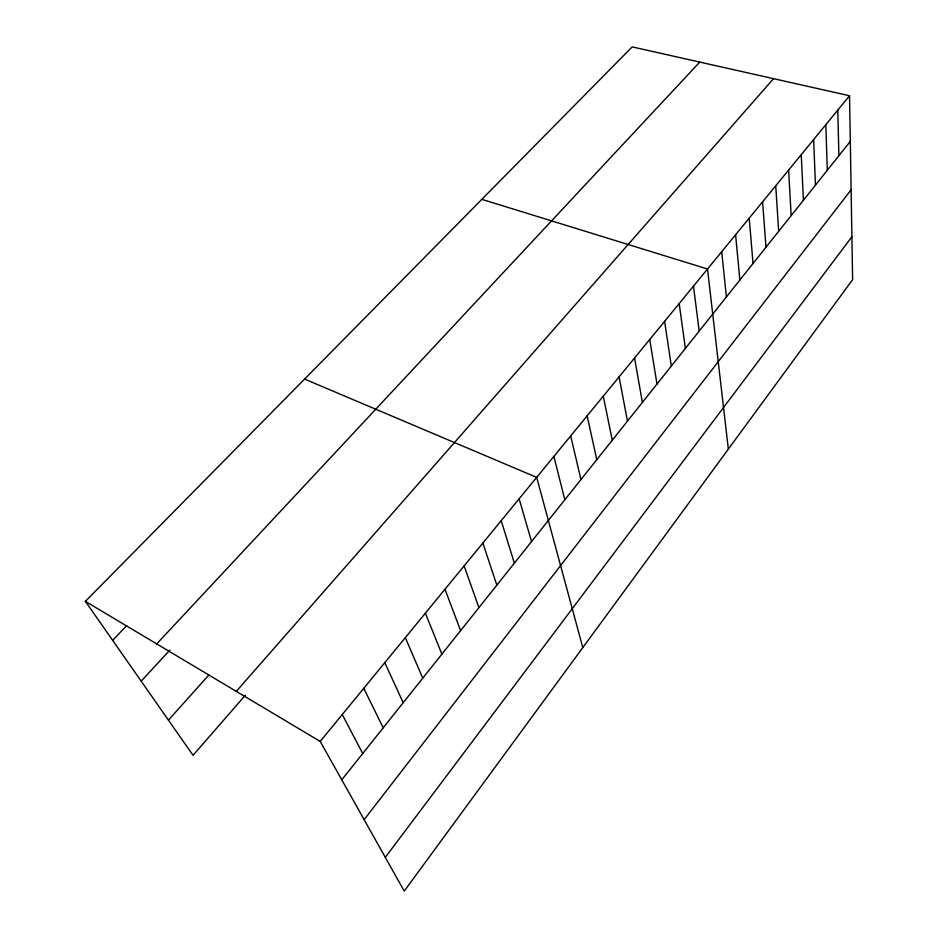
<?xml version="1.0" encoding="UTF-8"?>
<svg xmlns="http://www.w3.org/2000/svg" width="938" height="938" viewBox="0 0 938 938"><rect width="100%" height="100%" fill="white"/><g stroke="black" fill="none" stroke-linecap="round" stroke-linejoin="round"><path stroke-width="1.41" d="M385.295 857.367L851.903 236.751M364.132 819.66L851.118 189.816M341.772 779.83L850.309 141.368M849.547 95.746L852.619 279.641L404.231 891.1L320.221 741.442L849.547 95.746L632.189 46.9L85.381 601.352L193.04 755.313L245.393 695.199M236.306 691.376L773.533 78.663M168.441 720.138L208.893 674.985M141.181 681.152L169.942 650.046M156.716 643.914L699.76 62.084M112.642 640.337L126.653 625.669M481.839 199.348L707.51 269.007L728.345 449.103M304.58 379.081L536.688 477.383L582.791 647.595M85.381 601.352L320.221 741.442M342.264 714.557L362.725 753.531M363.78 688.304L383.185 727.829M384.791 662.674L403.199 702.714M405.322 637.641L422.757 678.151M425.371 613.171L441.892 654.138M444.975 589.263L460.605 630.641M464.134 565.884L478.908 607.66M482.882 543.02L496.823 585.16M501.209 520.672L514.364 563.14M519.136 498.793L531.541 541.578M553.866 456.431L564.828 499.778M570.679 435.924L580.962 479.517M587.141 415.839L596.779 459.667M603.275 396.164L612.28 440.203M619.068 376.888L627.475 421.127M634.557 357.999L642.378 402.414M649.729 339.497L656.999 384.076M664.596 321.347L671.327 366.078M679.182 303.56L685.385 348.42M693.487 286.113L699.185 331.102M721.685 251.712L726.422 296.9M735.591 234.758L739.859 280.04M749.216 218.12L753.038 263.484M762.594 201.811L765.983 247.233M775.714 185.806L778.692 231.287M788.6 170.095L791.168 215.623M801.24 154.676L803.42 200.24M813.645 139.539L815.45 185.126M825.827 124.672L827.281 170.282M837.786 110.074L838.889 155.696"/></g></svg>
